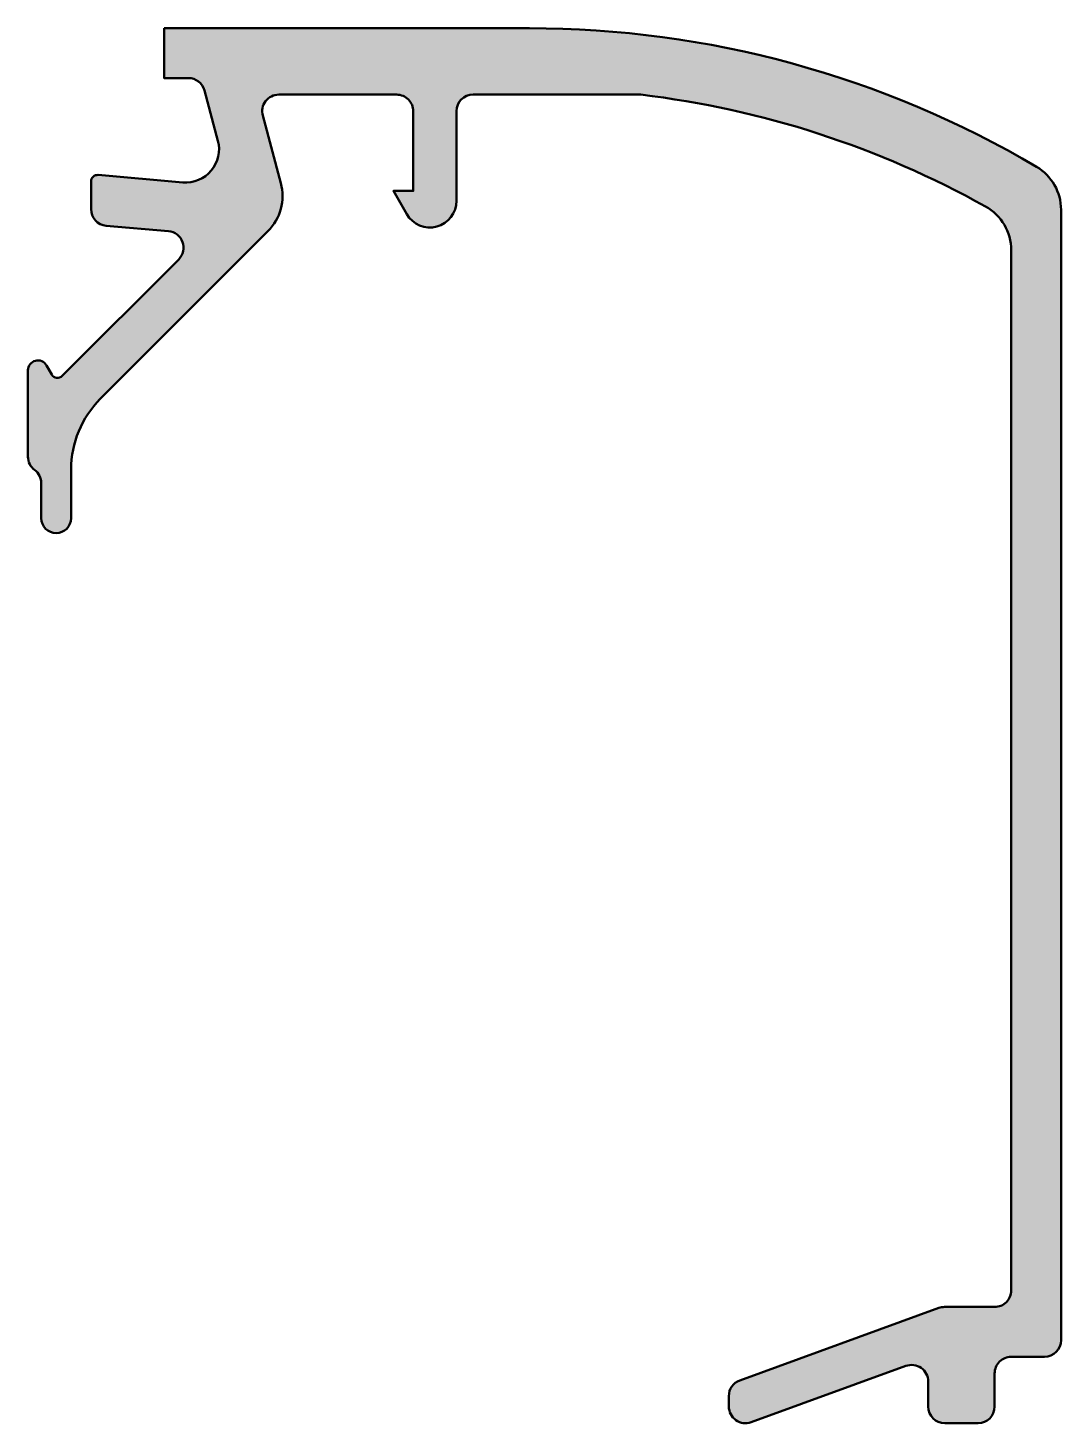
# Model space of a CAD drawing. Extents: x -4.1 to 27, y -42 to 0.
import ezdxf

# ---------------------------------------------------------------- set-up
doc = ezdxf.new("R2010")
doc.units = 0
doc.layers.add('0S-Alu contour', color=7, linetype='Continuous', lineweight=50)
doc.layers.add('0S-Alu hatch', color=252, linetype='Continuous', lineweight=25)

# ---------------------------------------------------------------- blocks, each defined once
blk = doc.blocks.new('173500__2C555E27_B5DC_48AD_B207_195DEEDF491F_')
at = {"layer": '0S-Alu hatch'}
h = blk.add_hatch(color=256, dxfattribs=at)
edge = h.paths.add_edge_path()
edge.add_line((0, 0), (0, -1.5))
edge.add_line((0, -1.5), (0.7294476391797958, -1.5))
edge.add_ellipse((0.7294476391798038, -2.000000000000009), major_axis=(-0.5000000000000098, 0), ratio=1, start_angle=195.0000000000021, end_angle=270.0000000000009, ccw=False)
edge.add_line((1.212410552324342, -1.870590477448729), (1.618717334976793, -3.386948033767282))
edge.add_ellipse((0.6527915086877095, -3.645767078869817), major_axis=(-1.000000000000018, 0), ratio=1, start_angle=84.99999999999972, end_angle=195.0000000000005, ccw=False)
edge.add_line((0.5656357659400443, -4.641961776961579), (-1.982568851450309, -4.419022760595396))
edge.add_arc((-1.999999999999866, -4.618261700213865), 0.2000000000001213, 84.99999999999574, 180)
edge.add_line((-2.199999999999988, -4.618261700213865), (-2.199999999999988, -5.447564169306303))
edge.add_arc((-1.70000000000012, -5.447564169306297), 0.4999999999998684, 180, 265.0000000000009)
edge.add_line((-1.743577871373929, -5.945661518352039), (0.1288923091988181, -6.109481431942526))
edge.add_ellipse((0.0853144378249892, -6.607578780988416), major_axis=(-0.5000000000000167, 0), ratio=1, start_angle=134.9999999999988, end_angle=265.00000000000017, ccw=False)
edge.add_line((0.4388678284182672, -6.961132171581709), (-3.068300219851266, -10.46830021985113))
edge.add_ellipse((-3.209721576088503, -10.32687886361385), major_axis=(-0.1999999999999258, 0), ratio=1, start_angle=29.59408690736518, end_angle=134.9999999999919, ccw=False)
edge.add_line((-3.383630756313493, -10.42564928951879), (-3.539136229662403, -10.15184436114242))
edge.add_arc((-3.799999999999998, -10.29999999999991), 0.3000000000000245, 29.59408690736886, 180)
edge.add_line((-4.100000000000021, -10.29999999999991), (-4.100000000000022, -12.89999999999992))
edge.add_arc((-3.600000000000017, -12.89999999999986), 0.5000000000000063, 180, 233.1301023541622)
edge.add_ellipse((-4.200000000000086, -13.69999999999994), major_axis=(-0.5000000000000984, 0), ratio=1, start_angle=180, end_angle=233.1301023541488, ccw=False)
edge.add_line((-3.699999999999988, -13.69999999999993), (-3.699999999999988, -14.75))
edge.add_arc((-3.25, -14.75), 0.4499999999999887, 180, 360)
edge.add_line((-2.800000000000011, -14.75), (-2.800000000000011, -13.28111831820422))
edge.add_ellipse((0.1999999999999544, -13.28111831820423), major_axis=(-2.999999999999965, 0), ratio=1, start_angle=314.99999999999864, end_angle=360, ccw=False)
edge.add_line((-1.921320343559614, -11.15979797464456), (3.125588252297177, -6.112889378787826))
edge.add_arc((2.064928080517368, -5.052229207008024), 1.499999999999977, 315.0000000000002, 375.0000000000025)
edge.add_line((3.513816819950932, -4.664000639354185), (2.968649773276069, -2.62940952255127))
edge.add_ellipse((3.451612686420609, -2.500000000000006), major_axis=(-0.5000000000000063, 0), ratio=1, start_angle=-90.0000000000008, end_angle=15.000000000000227, ccw=False)
edge.add_line((3.451612686420617, -2), (7, -2))
edge.add_ellipse((7, -2.499999999999999), major_axis=(-0.4999999999999992, 0), ratio=1, start_angle=180, end_angle=270.0000000000001, ccw=False)
edge.add_line((7.5, -2.5), (7.5, -4.89999999999992))
edge.add_line((7.5, -4.89999999999992), (6.900000000000034, -4.89999999999992))
edge.add_line((6.900000000000034, -4.89999999999992), (7.303589838486232, -5.599038105676584))
edge.add_arc((7.998076211353323, -5.198076211353234), 0.8019237886466877, 210.0000000000004, 360)
edge.add_line((8.800000000000011, -5.198076211353235), (8.800000000000011, -2.5))
edge.add_ellipse((9.300000000000011, -2.5), major_axis=(-0.5, 0), ratio=1, start_angle=270, end_angle=360, ccw=False)
edge.add_line((9.300000000000011, -2), (14.35261092284816, -2))
edge.add_ellipse((10.99999999999975, -30.0000000000025), major_axis=(-28.20000000000252, 0), ratio=1, start_angle=240.8635346554134, end_angle=263.17213251848517, ccw=False)
edge.add_ellipse((23.99999999999967, -6.678550645382167), major_axis=(-1.500000000000273, 0), ratio=1, start_angle=180, end_angle=240.8635346554086, ccw=False)
edge.add_line((25.49999999999994, -6.678550645382163), (25.5, -38.00000000000006))
edge.add_ellipse((25.00000000000005, -38.00000000000004), major_axis=(-0.4999999999999539, 0), ratio=1, start_angle=89.99999999999471, end_angle=180, ccw=False)
edge.add_line((25, -38.5), (23.49155222858866, -38.5))
edge.add_arc((23.49155222858876, -39.00000000000758), 0.5000000000075815, 90.00000000001138, 110.0000000000044)
edge.add_line((23.3205421569233, -38.53015368960752), (17.32898992833696, -40.71090035786426))
edge.add_arc((17.49999999999958, -41.18074666825684), 0.499999999999575, 109.9999999999905, 180)
edge.add_line((17, -41.18074666825684), (17, -41.50000000000005))
edge.add_arc((17.49999999999996, -41.50000000000004), 0.499999999999961, 180, 290.0000000000095)
edge.add_line((17.67101007166286, -41.96984631039294), (22.32898992833725, -40.2744802907519))
edge.add_ellipse((22.50000000000007, -40.74432660114479), major_axis=(-0.4999999999999283, 0), ratio=1, start_angle=180, end_angle=290.0000000000017, ccw=False)
edge.add_line((23, -40.74432660114479), (23, -41.49999999999994))
edge.add_arc((23.50000000000004, -41.49999999999995), 0.5000000000000427, 180, 269.9999999999951)
edge.add_line((23.5, -42), (24.5, -42))
edge.add_arc((24.49999999999996, -41.49999999999995), 0.5000000000000427, 270.0000000000049, 360)
edge.add_line((25, -41.49999999999995), (25, -40.49999999999994))
edge.add_ellipse((25.49999999999995, -40.49999999999996), major_axis=(-0.4999999999999539, 0), ratio=1, start_angle=269.9999999999947, end_angle=360, ccw=False)
edge.add_line((25.5, -40), (26.5, -40))
edge.add_arc((26.49999999999996, -39.49999999999996), 0.5000000000000427, 270.0000000000049, 360)
edge.add_line((27, -39.49999999999996), (26.99999999999994, -5.464311707229285))
edge.add_arc((25.50000000000006, -5.464311707229238), 1.499999999999882, 0, 59.41793682283244)
edge.add_arc((11.00000000000006, -30.00000000000018), 30.00000000000019, 59.41793682283426, 90.00000000000006)
edge.add_line((11.00000000000004, -1.8e-15), (0, 0))
at = {"layer": '0S-Alu contour', "color": 7}
for points in [[(0, 0), (0, -1.5), (0.7294476391797958, -1.5)], [(11.00000000000004, -1.8e-15), (0, 0)], [(1.212410552324342, -1.870590477448729), (1.618717334976793, -3.386948033767282)], [(3.451612686420617, -2), (7, -2)], [(9.300000000000011, -2), (14.35261092284816, -2)], [(7.5, -2.5), (7.5, -4.89999999999992), (6.900000000000034, -4.89999999999992), (7.303589838486232, -5.599038105676584)], [(8.800000000000011, -5.198076211353235), (8.800000000000011, -2.5)], [(3.513816819950932, -4.664000639354185), (2.968649773276069, -2.62940952255127)], [(-2.199999999999988, -4.618261700213865), (-2.199999999999988, -5.447564169306303)], [(0.5656357659400443, -4.641961776961579), (-1.982568851450309, -4.419022760595396)], [(27, -39.49999999999996), (26.99999999999994, -5.464311707229285)], [(-1.921320343559614, -11.15979797464456), (3.125588252297177, -6.112889378787826)], [(-1.743577871373929, -5.945661518352039), (0.1288923091988181, -6.109481431942526)], [(25.49999999999994, -6.678550645382163), (25.5, -38.00000000000006)], [(0.4388678284182672, -6.961132171581709), (-3.068300219851266, -10.46830021985113)], [(-4.100000000000021, -10.29999999999991), (-4.100000000000022, -12.89999999999992)], [(-3.383630756313493, -10.42564928951879), (-3.539136229662403, -10.15184436114242)], [(-2.800000000000011, -14.75), (-2.800000000000011, -13.28111831820422)], [(-3.699999999999988, -13.69999999999993), (-3.699999999999988, -14.75)], [(23.3205421569233, -38.53015368960752), (17.32898992833696, -40.71090035786426)], [(25, -38.5), (23.49155222858866, -38.5)], [(17.67101007166286, -41.96984631039294), (22.32898992833725, -40.2744802907519)], [(25.5, -40), (26.5, -40)], [(23, -40.74432660114479), (23, -41.49999999999994)], [(25, -41.49999999999995), (25, -40.49999999999994)], [(17, -41.18074666825684), (17, -41.50000000000005)], [(23.5, -42), (24.5, -42)]]:
    blk.add_lwpolyline(points, dxfattribs=at)
for centre, radius, start, end in [((11.00000000000006, -30.00000000000018), 30.00000000000019, 59.41793682283426, 90.00000000000006), ((25.50000000000006, -5.464311707229238), 1.499999999999882, 0, 59.41793682283244), ((-1.999999999999866, -4.618261700213865), 0.2000000000001213, 84.99999999999574, 180), ((2.064928080517368, -5.052229207008024), 1.499999999999977, 315.0000000000002, 15.00000000000255), ((-1.70000000000012, -5.447564169306297), 0.4999999999998684, 180, 265.0000000000009), ((7.998076211353323, -5.198076211353234), 0.8019237886466877, 210.0000000000004, 0), ((-3.799999999999998, -10.29999999999991), 0.3000000000000245, 29.59408690736886, 180), ((-3.600000000000017, -12.89999999999986), 0.5000000000000063, 180, 233.1301023541622), ((-3.25, -14.75), 0.4499999999999887, 180, 0), ((23.49155222858876, -39.00000000000758), 0.5000000000075815, 90.00000000001138, 110.0000000000044), ((26.49999999999996, -39.49999999999996), 0.5000000000000427, 270.0000000000049, 0), ((17.49999999999958, -41.18074666825684), 0.499999999999575, 109.9999999999905, 180), ((17.49999999999996, -41.50000000000004), 0.499999999999961, 180, 290.0000000000095), ((23.50000000000004, -41.49999999999995), 0.5000000000000427, 180, 269.9999999999951), ((24.49999999999996, -41.49999999999995), 0.5000000000000427, 270.0000000000049, 0)]:
    blk.add_arc(centre, radius, start, end, dxfattribs=at)
at = {"layer": '0S-Alu contour', "color": 7, "extrusion": (0, 0, -1)}
for centre, radius, start, end in [((-0.7294476391798038, -2.000000000000009), 0.5000000000000098, 89.99999999999908, 164.9999999999979), ((-3.451612686420609, -2.500000000000006), 0.5000000000000063, 344.9999999999998, 90.00000000000087), ((-7, -2.499999999999999), 0.4999999999999992, 89.99999999999991, 180), ((-9.300000000000011, -2.5), 0.5, 0, 90), ((-10.99999999999975, -30.0000000000025), 28.20000000000252, 96.82786748151482, 119.1364653445866), ((-0.6527915086877095, -3.645767078869817), 1.000000000000018, 164.9999999999995, 275.0000000000003), ((-23.99999999999967, -6.678550645382167), 1.500000000000273, 119.1364653445914, 180), ((-0.0853144378249892, -6.607578780988416), 0.5000000000000167, 94.99999999999982, 225.0000000000013), ((3.209721576088503, -10.32687886361385), 0.1999999999999258, 225.0000000000082, 330.4059130926348), ((-0.1999999999999544, -13.28111831820423), 2.999999999999965, 0, 45.00000000000136), ((4.200000000000086, -13.69999999999994), 0.5000000000000984, 126.8698976458512, 180), ((-25.00000000000005, -38.00000000000004), 0.4999999999999539, 180, 270.0000000000053), ((-22.50000000000007, -40.74432660114479), 0.4999999999999283, 69.99999999999827, 180), ((-25.49999999999995, -40.49999999999996), 0.4999999999999539, 0, 90.00000000000529)]:
    blk.add_arc(centre, radius, start, end, dxfattribs=at)
blk = doc.blocks.new('173500__0FC16292_B55D_4481_BBC3_96DF9B2B5731_')
at = {"layer": '0S-Alu contour', "color": 7}
blk.add_blockref('173500__2C555E27_B5DC_48AD_B207_195DEEDF491F_', (0, 0), dxfattribs=at)

msp = doc.modelspace()

# ---------------------------------------------------------------- block references
at = {"layer": '0S-Alu contour', "color": 7}
msp.add_blockref('173500__0FC16292_B55D_4481_BBC3_96DF9B2B5731_', (0, 0), dxfattribs=at)

doc.saveas('drawing.dxf')
